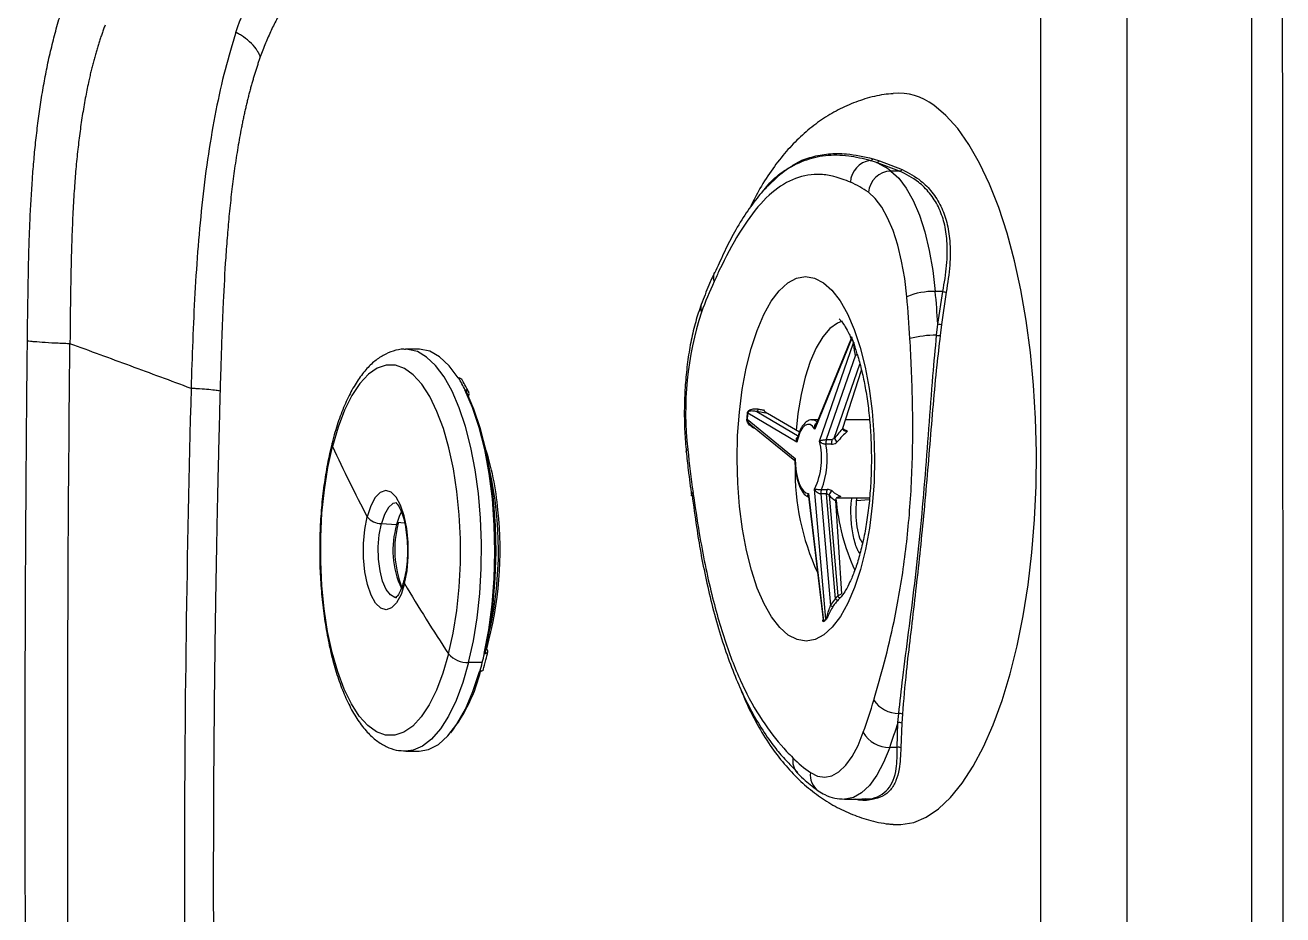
# Model space of a CAD drawing. Extents: x -54 to 18, y -18 to 89.
# Drawn here: x 6.24 to 11.96, y 16.23 to 20.28 of the extents above; entities that cross this region are included whole.
import ezdxf

# ---------------------------------------------------------------- set-up
doc = ezdxf.new("R2010")
doc.units = 0
doc.header["$MEASUREMENT"] = 0
doc.layers.add('GEOMETRY', color=2, linetype='Continuous', lineweight=25)

# ---------------------------------------------------------------- blocks, each defined once
blk = doc.blocks.new('2026 MINI-ASPIRE')
at = {"layer": 'GEOMETRY'}
for p, q in [((29.1271, -29.0858), (29.1271, -39.6369)), ((28.7334, -29.1878), (28.7334, -39.5369)), ((27.9889, -31.0999), (27.9603, -31.0912)), ((27.9727, -31.0828), (28.0025, -31.0919)), ((28.0933, -31.1388), (27.9889, -31.0999)), ((28.0025, -31.0919), (28.1052, -31.132)), ((28.0933, -31.1388), (28.0541, -31.1388)), ((28.2904, -31.6866), (28.2558, -31.6866)), ((28.2673, -31.8342), (28.2904, -31.6866)), ((28.3059, -31.689), (28.2846, -31.8361)), ((28.262, -31.8855), (28.2673, -31.8342)), ((28.2846, -31.8361), (28.2781, -31.8872)), ((27.8762, -31.899), (27.7085, -32.3121)), ((27.8728, -31.8998), (27.7125, -32.2947)), ((25.909, -31.949), (25.8485, -31.949)), ((27.7291, -32.3666), (27.8841, -31.9197)), ((27.8931, -31.9766), (27.7602, -32.3599)), ((27.7963, -32.3528), (27.9129, -32.0166)), ((27.8352, -32.3083), (27.9206, -32.0447)), ((26.088, -32.079), (26.0862, -32.079)), ((26.117, -32.134), (26.1188, -32.134)), ((26.1357, -32.1536), (26.1336, -32.162)), ((27.6264, -32.3711), (27.4029, -32.2389)), ((27.4448, -32.2322), (27.6365, -32.3456)), ((27.4923, -32.2405), (27.4448, -32.2322)), ((27.6378, -32.3265), (27.4923, -32.2405)), ((27.4001, -32.2673), (27.619, -32.4457)), ((27.417, -32.2918), (27.6167, -32.4545)), ((27.7225, -32.2702), (27.6968, -32.2702)), ((27.9567, -32.2702), (27.8476, -32.2702)), ((27.7602, -32.3599), (27.7862, -32.3599)), ((27.7847, -32.3809), (27.7588, -32.3809)), ((27.7585, -33.1759), (27.7074, -32.5844)), ((27.7382, -32.5864), (27.7642, -32.5864)), ((27.6792, -32.6176), (27.7457, -33.1788)), ((27.6793, -32.6045), (27.7478, -33.1835)), ((27.7356, -32.6066), (27.7794, -33.114)), ((27.7615, -32.6066), (27.7356, -32.6066)), ((27.8028, -33.084), (27.7615, -32.6066)), ((27.7729, -32.6129), (27.8124, -33.0699)), ((27.8024, -32.6367), (27.8298, -33.0615)), ((27.8082, -32.6246), (27.9566, -32.6246)), ((27.8984, -32.6237), (27.8966, -32.6384)), ((27.8975, -32.6383), (27.8966, -32.6384)), ((27.9559, -32.6334), (27.8975, -32.6383)), ((25.7376, -32.7418), (25.8072, -32.7453)), ((25.8098, -32.7357), (25.8431, -32.7374)), ((27.7794, -33.114), (27.8028, -33.084)), ((27.8124, -33.0699), (27.8298, -33.0615)), ((27.8203, -33.0824), (27.8136, -33.0888)), ((27.8205, -33.082), (27.8202, -33.0823)), ((26.2148, -33.3077), (26.2209, -33.3187)), ((26.1965, -33.3735), (26.1341, -33.3735)), ((26.2065, -33.332), (26.2046, -33.332)), ((26.1839, -33.4135), (26.1857, -33.4135)), ((28.0862, -33.6458), (28.0901, -33.6052)), ((28.1062, -33.6078), (28.1035, -33.6482)), ((28.0832, -33.759), (28.0862, -33.6458)), ((28.1035, -33.6482), (28.0989, -33.7603)), ((25.8485, -33.7758), (25.909, -33.7758)), ((28.0832, -33.759), (28.0486, -33.759)), ((27.6303, -33.8769), (27.6281, -33.8747)), ((27.8426, -33.9947), (27.9247, -33.9947)), ((27.9364, -33.9932), (27.9211, -33.9943)), ((27.9247, -33.992), (27.9369, -33.9921))]:
    blk.add_line(p, q, dxfattribs=at)
at = {"layer": 'GEOMETRY', "flags": 128}
for points in [[(28.0646, -34.1091), (28.0996, -34.11), (28.1575, -34.1001), (28.2147, -34.0761), (28.2709, -34.0383), (28.3255, -33.9868), (28.3781, -33.9222), (28.4282, -33.845), (28.4754, -33.7559), (28.5193, -33.6556), (28.5595, -33.5451), (28.5957, -33.4251), (28.6276, -33.2968), (28.6549, -33.1613), (28.6773, -33.0197), (28.6948, -32.8732), (28.707, -32.7231), (28.7139, -32.5706), (28.7156, -32.417), (28.7118, -32.2637), (28.7028, -32.112), (28.6885, -31.9632), (28.6691, -31.8185), (28.6447, -31.6791), (28.6156, -31.5463), (28.5819, -31.4212), (28.5441, -31.3048), (28.5024, -31.1982), (28.4571, -31.1023), (28.4087, -31.0178), (28.3576, -30.9455), (28.3041, -30.886), (28.2488, -30.8399)], [(28.0541, -31.1388), (28.0899, -31.1712), (28.1238, -31.216), (28.1551, -31.2724), (28.1833, -31.3394), (28.2079, -31.4157), (28.2284, -31.5001), (28.2444, -31.5909), (28.2558, -31.6866)], [(28.1265, -31.7101), (28.1167, -31.6272), (28.1027, -31.5485), (28.085, -31.4754), (28.0637, -31.4092), (28.0392, -31.3512), (28.0121, -31.3023), (27.9827, -31.2635), (27.9517, -31.2354)], [(27.2509, -31.6021), (27.2515, -31.6008), (27.2518, -31.6)], [(27.5872, -33.2483), (27.5485, -33.2137), (27.5117, -33.1661), (27.4777, -33.1061), (27.4468, -33.0349), (27.4198, -32.9536), (27.397, -32.8637), (27.3788, -32.7666), (27.3655, -32.6641), (27.3574, -32.5579), (27.3546, -32.4498), (27.3572, -32.3416), (27.365, -32.2352), (27.3781, -32.1325), (27.3961, -32.0352), (27.4187, -31.9449), (27.4456, -31.8632), (27.4762, -31.7915), (27.5102, -31.7311), (27.5468, -31.6828), (27.5855, -31.6477), (27.6256, -31.6263), (27.6664, -31.6189), (27.7072, -31.6257), (27.7473, -31.6465), (27.7861, -31.681), (27.8228, -31.7287), (27.8569, -31.7886), (27.8877, -31.8599), (27.9148, -31.9411), (27.9376, -32.0311), (27.9558, -32.1281), (27.969, -32.2307), (27.9771, -32.3369), (27.9799, -32.445), (27.9774, -32.5532), (27.9695, -32.6595), (27.9565, -32.7623), (27.9385, -32.8596), (27.9159, -32.9499), (27.889, -33.0316), (27.8583, -33.1033), (27.8244, -33.1637), (27.7877, -33.2119), (27.7491, -33.2471), (27.709, -33.2685), (27.6682, -33.2759), (27.6274, -33.2691), (27.5872, -33.2483)], [(27.832, -31.822), (27.811, -31.8301), (27.7767, -31.8547), (27.7443, -31.8925), (27.7143, -31.9427), (27.6875, -32.0042), (27.6645, -32.0756), (27.6457, -32.1553), (27.6316, -32.2415), (27.6236, -32.3181)], [(26.1341, -33.3735), (26.1561, -33.2746), (26.1731, -33.1692), (26.1851, -33.0589), (26.1917, -32.9456), (26.1929, -32.8309), (26.1887, -32.7168), (26.1792, -32.6049), (26.1644, -32.4971), (26.1446, -32.3951), (26.1202, -32.3004), (26.0915, -32.2146), (26.0589, -32.139), (26.023, -32.0748), (25.9844, -32.023), (25.9436, -31.9845), (25.9014, -31.9598), (25.8583, -31.9494), (25.8477, -31.949)], [(26.0862, -32.079), (26.0454, -32.0236), (26.0023, -31.9831), (25.9574, -31.9581), (25.9118, -31.949), (25.909, -31.949)], [(27.905, -31.9794), (27.9044, -31.978), (27.9034, -31.9769), (27.9021, -31.976), (27.9005, -31.9755), (27.8988, -31.9753), (27.8969, -31.9754), (27.895, -31.9758), (27.8931, -31.9766)], [(26.043, -33.3342), (26.064, -33.2389), (26.0801, -33.1372), (26.0911, -33.0309), (26.0967, -32.9216), (26.0969, -32.8113), (26.0917, -32.7019), (26.0811, -32.5953), (26.0653, -32.4932), (26.0447, -32.3974), (26.0195, -32.3096), (25.9902, -32.2312), (25.9574, -32.1637), (25.9214, -32.1081), (25.883, -32.0654), (25.8429, -32.0363), (25.8017, -32.0214), (25.7601, -32.0209), (25.7188, -32.0347), (25.6785, -32.0628), (25.64, -32.1045), (25.6039, -32.1592), (25.5707, -32.2259), (25.5412, -32.3035), (25.5157, -32.3906)], [(26.2046, -33.332), (26.2255, -33.2239), (26.2408, -33.1095), (26.2503, -32.9907), (26.2537, -32.8697), (26.251, -32.7485), (26.2423, -32.6293), (26.2277, -32.5143), (26.2074, -32.4054), (26.1819, -32.3045), (26.1516, -32.2136), (26.117, -32.134)], [(26.2107, -33.3265), (26.2313, -33.2196), (26.2464, -33.1065), (26.2557, -32.9891), (26.2591, -32.8695), (26.2564, -32.7497), (26.2478, -32.6319), (26.2334, -32.5182), (26.2134, -32.4105), (26.1882, -32.3108), (26.1582, -32.2209), (26.124, -32.1422)], [(27.7085, -32.3121), (27.6978, -32.2989), (27.6863, -32.2917), (27.6744, -32.2906), (27.6628, -32.2957), (27.6517, -32.3069), (27.6417, -32.3236), (27.6332, -32.3453), (27.6264, -32.3711)], [(26.043, -33.3342), (26.0175, -33.4213), (25.9879, -33.4989), (25.9548, -33.5656), (25.9187, -33.6203), (25.8801, -33.662), (25.8399, -33.69), (25.7986, -33.7039), (25.757, -33.7034), (25.7158, -33.6885), (25.6756, -33.6594), (25.6372, -33.6167), (25.6013, -33.5611), (25.5684, -33.4936), (25.5391, -33.4152), (25.514, -33.3274), (25.4933, -33.2316), (25.4776, -33.1295), (25.467, -33.0229), (25.4618, -32.9135), (25.462, -32.8032), (25.4676, -32.6939), (25.4786, -32.5875), (25.4947, -32.4859), (25.5157, -32.3906)], [(27.1237, -32.4151), (27.1237, -32.4149), (27.1253, -32.4101), (27.1306, -32.405)], [(27.619, -32.4457), (27.62, -32.4769), (27.6234, -32.5069), (27.629, -32.5346), (27.6365, -32.5588), (27.6456, -32.5786), (27.6561, -32.5932), (27.6675, -32.6019), (27.6793, -32.6045)], [(25.8432, -33.0143), (25.8544, -32.956), (25.8601, -32.8923), (25.8599, -32.8269), (25.8537, -32.7635), (25.842, -32.7059), (25.8254, -32.6574), (25.805, -32.6208), (25.7818, -32.5982), (25.7573, -32.591), (25.7328, -32.5996), (25.7098, -32.6234), (25.6896, -32.6611), (25.6734, -32.7105)], [(27.1479, -32.6147), (27.1478, -32.6134), (27.1479, -32.6127)], [(27.1479, -32.6127), (27.1494, -32.6071), (27.1543, -32.6006)], [(25.8083, -32.6471), (25.7895, -32.6509), (25.7694, -32.6687), (25.7517, -32.6997), (25.7376, -32.7418)], [(25.8288, -32.6884), (25.8208, -32.7045), (25.8072, -32.7453)], [(25.8432, -33.0143), (25.827, -33.0637), (25.8068, -33.1014), (25.7838, -33.1252), (25.7594, -33.1338), (25.7348, -33.1266), (25.7117, -33.104), (25.6912, -33.0674), (25.6746, -33.0189), (25.6629, -32.9612), (25.6568, -32.8979), (25.6565, -32.8324), (25.6622, -32.7688), (25.6734, -32.7105)], [(25.808, -33.0777), (25.7993, -33.0773), (25.7785, -33.066), (25.7595, -33.0409), (25.7436, -33.0036), (25.7319, -32.9567), (25.7252, -32.9034), (25.7239, -32.8473), (25.7281, -32.7922), (25.7376, -32.7418)], [(25.8142, -32.7403), (25.8145, -32.7414), (25.8144, -32.7424), (25.8139, -32.7433), (25.8131, -32.7441), (25.812, -32.7447), (25.8106, -32.7451), (25.8089, -32.7453), (25.8072, -32.7453)], [(27.8028, -33.084), (27.8043, -33.0855), (27.8058, -33.0868), (27.8074, -33.0878), (27.809, -33.0886), (27.8104, -33.0892), (27.8117, -33.0894), (27.8128, -33.0893), (27.8136, -33.0888)], [(26.1341, -33.3735), (26.1077, -33.4643), (26.0772, -33.5457), (26.0431, -33.6163), (26.0059, -33.675), (25.9662, -33.7208), (25.9247, -33.7532), (25.8819, -33.7715), (25.8486, -33.7758)], [(25.909, -33.7758), (25.952, -33.7686), (25.997, -33.7455), (26.0404, -33.7068), (26.0815, -33.6532), (26.1195, -33.5856), (26.1539, -33.5053), (26.1839, -33.4135)], [(27.688, -33.8736), (27.7202, -33.8899), (27.753, -33.8947), (27.7857, -33.8878), (27.8178, -33.8694), (27.8486, -33.8399), (27.8777, -33.7997), (27.9045, -33.7496), (27.9286, -33.6904)], [(28.0486, -33.759), (28.0209, -33.8272), (27.99, -33.8851), (27.9564, -33.9315), (27.9208, -33.9656), (27.8838, -33.9868), (27.846, -33.9947), (27.8431, -33.9947)]]:
    blk.add_lwpolyline(points, dxfattribs=at)
at = {"layer": 'GEOMETRY'}
for centre, radius, start, end in [((28.0863, -31.0518), 0.267, 52.5124, 94.7166), ((27.9737, -31.194), 0.1037, 97.4238, 177.553), ((27.9573, -31.0732), 0.0183, 279.6499, 327.9238), ((27.9874, -31.0818), 0.0182, 274.6583, 326.1743), ((27.7899, -31.5077), 0.4538, 54.3888, 63.9835), ((28.058, -31.2455), 0.1068, 92.1262, 174.5321), ((28.0909, -31.1208), 0.0182, 277.626, 321.9621), ((27.7078, -31.5742), 0.4175, 54.2523, 67.1198), ((27.3051, -31.6227), 0.058, 159.2239, 198.8171), ((29.1992, -32.525), 2.1399, 155.6116, 159.6321), ((28.244, -31.9889), 0.3025, 87.7749, 112.864), ((22.7207, -32.2035), 5.4282, 3.2036, 5.2143), ((22.6308, -32.2003), 5.6484, 3.7157, 5.2177), ((28.3074, -31.6286), 0.0605, 253.6491, 268.6161), ((28.5935, -32.2357), 1.4726, 161.9821, 186.6017), ((27.2378, -31.7613), 0.0486, 160.7523, 202.8731), ((28.2846, -31.7554), 0.0806, 257.6487, 270.0278), ((27.871, -31.8971), 0.00559, 339.4035, 4.4057), ((27.0739, -32.2154), 0.8625, 20.0487, 21.5176), ((27.0707, -32.2143), 0.8662, 20.0487, 21.5176), ((28.255, -32.3391), 0.4536, 89.1181, 104.6254), ((28.2803, -31.7914), 0.0959, 258.9895, 268.6962), ((27.8792, -31.9177), 0.00523, 337.8515, 3.6689), ((25.5479, -32.417), 0.6372, 26.3628, 32.0391), ((29.2422, -32.4364), 1.8517, 173.8493, 174.7345), ((29.2359, -32.4365), 1.8436, 173.8493, 174.7345), ((27.3986, -32.2452), 0.00759, 54.8045, 69.59), ((27.4381, -32.2213), 0.0128, 301.5085, 3.3893), ((27.3959, -32.2743), 0.0082, 58.9683, 72.351), ((27.6956, -32.3022), 0.032, 44.3007, 87.9209), ((27.8051, -32.3735), 0.0469, 163.0908, 189.0831), ((27.831, -32.3735), 0.0469, 163.0908, 189.0831), ((27.8205, -32.3521), 0.0215, 180.2111, 238.3122), ((25.5362, -32.38), 0.0231, 166.6102, 207.2764), ((31.4872, -29.6442), 6.5728, 204.69863, 207.80827), ((24.9629, -32.7947), 1.3098, 5.0356, 17.9254), ((31.9441, -31.9203), 4.8378, 185.7501, 188.0838), ((27.4158, -32.4452), 0.3231, 334.4911, 14.0926), ((27.3778, -32.4466), 0.3866, 338.8007, 9.783), ((24.5922, -32.8625), 1.6779, 347.7338, 12.4439), ((28.7063, -32.5043), 1.0877, 178.7757, 204.9486), ((27.7773, -32.6019), 0.042, 158.4211, 186.4414), ((27.8032, -32.6019), 0.042, 158.4211, 186.4414), ((27.7959, -32.6145), 0.023, 112.92, 176.0155), ((28.7886, -32.5427), 0.9882, 184.9696, 204.5633), ((24.597, -32.8615), 1.6806, 344.501, 6.2117), ((25.7372, -32.6613), 0.0805, 217.6516, 270.3219), ((26.2069, -32.862), 0.4165, 163.7277, 204.7017), ((26.2725, -32.8607), 0.4739, 165.2895, 201.3222), ((25.8585, -33.004), 0.0184, 167.9825, 213.9479), ((32.5318, -29.059), 7.7706, 210.59739, 213.37862), ((27.8227, -33.0675), 0.0106, 193.0084, 261.3874), ((27.7885, -33.1049), 0.0129, 225.2256, 282.4015), ((27.6468, -33.035), 0.1822, 303.6087, 307.763), ((27.7381, -33.1845), 0.0098, 346.6096, 5.5578), ((27.6475, -33.0325), 0.1814, 303.6087, 307.763), ((27.749, -33.1769), 0.00957, 347.2897, 6.4688), ((26.1301, -33.2576), 0.1159, 221.3034, 271.9941), ((24.7941, -33.0165), 1.4472, 344.076, 345.7182), ((24.6651, -32.9836), 1.5802, 345.7168, 347.2656), ((25.4608, -33.232), 0.7501, 322.1759, 346.4247), ((25.2115, -32.7272), 2.8828, 340.4801, 343.5464), ((28.0917, -33.466), 0.1392, 213.9244, 269.3518), ((28.0934, -33.6353), 0.0303, 65.1415, 96.2622), ((25.2703, -32.7729), 2.9482, 340.4595, 342.7764), ((28.0911, -33.6747), 0.0293, 64.875, 99.4695), ((28.0449, -33.6261), 0.133, 208.9424, 271.6032), ((28.0888, -33.7854), 0.027, 68.1041, 101.9796), ((27.69, -33.82), 0.0826, 170.5348, 221.4845), ((28.0173, -33.4039), 0.5736, 224.5589, 234.9678), ((27.7749, -33.8847), 0.0876, 172.6986, 234.2378)]:
    blk.add_arc(centre, radius, start, end, dxfattribs=at)
for centre, major_axis, ratio, start_param, end_param in [((27.7994, -32.4378), (0.1308, 0.1952), 0.214481, 0.997066, 1.264296), ((27.8164, -32.4474), (0.134, 0.174), 0.248228, 0.971451, 1.310413), ((27.8164, -32.4474), (0.2231, -0.1396), 0.489015, 1.695688, 1.786789), ((27.7981, -32.4505), (-0.0546, 0.1953), 0.496576, 2.399901, 2.667131), ((27.8164, -32.4474), (-0.0627, 0.1734), 0.579043, 2.331654, 2.670617)]:
    blk.add_ellipse(centre, major_axis=major_axis, ratio=ratio, start_param=start_param, end_param=end_param, dxfattribs=at)
for points, knots in [([(29.6942, -28.7225), (29.6938, -29.6623), (29.6935, -30.6021), (29.6932, -32.4816), (29.6931, -33.4214), (29.693, -36.2407), (29.6931, -38.1203), (29.6933, -39.9998)], [0, 0, 0, 0, 0.25, 0.25, 0.5, 0.5, 1, 1, 1, 1]), ([(29.8306, -28.7225), (29.8311, -29.002), (29.8321, -29.6057), (29.8333, -30.5831), (29.8344, -31.7095), (29.8351, -33.0008), (29.8356, -34.4744), (29.8357, -36.1487), (29.8353, -38.0434), (29.8347, -39.3823), (29.8343, -40.0919)], [0, 0, 0, 0, 0.073754, 0.15929, 0.257896, 0.370974, 0.500038, 0.646718, 0.812753, 1, 1, 1, 1]), ([(25.0768, -30.5088), (25.0788, -30.5028), (25.0828, -30.4909), (25.0889, -30.4733), (25.095, -30.4559), (25.1013, -30.4389), (25.1076, -30.4221), (25.114, -30.4055), (25.1204, -30.3893), (25.127, -30.3732), (25.1336, -30.3575), (25.1403, -30.342), (25.1567, -30.3053), (25.1831, -30.2516), (25.22, -30.1866), (25.2579, -30.1283), (25.2976, -30.0759), (25.3396, -30.0284), (25.3829, -29.9865), (25.4296, -29.9475), (25.473, -29.9169), (25.5139, -29.8916), (25.5509, -29.8709), (25.591, -29.8505), (25.6353, -29.8303), (25.6805, -29.8115), (25.7118, -29.7994), (25.7264, -29.7937)], [0, 0, 0, 0, 0.012331, 0.024656, 0.036979, 0.049301, 0.061626, 0.073954, 0.086289, 0.098633, 0.110987, 0.123355, 0.135739, 0.200678, 0.262602, 0.323035, 0.387431, 0.451774, 0.51716, 0.583081, 0.65871, 0.705439, 0.757782, 0.815193, 0.873874, 0.941118, 1, 1, 1, 1]), ([(25.8368, -29.9823), (25.8251, -29.9869), (25.8025, -29.9957), (25.7699, -30.009), (25.7397, -30.0216), (25.7119, -30.0336), (25.6864, -30.0451), (25.6542, -30.0603), (25.6157, -30.0802), (25.5711, -30.1061), (25.5297, -30.1332), (25.4965, -30.1578), (25.4705, -30.1793), (25.4507, -30.1969), (25.4313, -30.2153), (25.4125, -30.2345), (25.3941, -30.2545), (25.3762, -30.2753), (25.3588, -30.297), (25.3418, -30.3194), (25.3254, -30.3427), (25.3094, -30.3667), (25.2939, -30.3916), (25.2789, -30.4173), (25.2644, -30.4438), (25.2503, -30.4711), (25.2368, -30.4993), (25.2237, -30.5282), (25.2111, -30.558), (25.199, -30.5885), (25.1912, -30.6096), (25.1874, -30.6201)], [0, 0, 0, 0, 0.050108, 0.096835, 0.140181, 0.180147, 0.216736, 0.249949, 0.318973, 0.383638, 0.443985, 0.500066, 0.530187, 0.559793, 0.588896, 0.61751, 0.64565, 0.673331, 0.70057, 0.727384, 0.753791, 0.779809, 0.805458, 0.830759, 0.855732, 0.8804, 0.904787, 0.928915, 0.95281, 0.976496, 1, 1, 1, 1]), ([(24.1287, -31.9115), (24.1289, -31.8949), (24.1293, -31.8589), (24.13, -31.8008), (24.1311, -31.7278), (24.1324, -31.65), (24.1338, -31.5734), (24.1352, -31.5124), (24.1373, -31.4437), (24.1417, -31.3323), (24.1487, -31.2073), (24.1583, -31.0859), (24.167, -30.998), (24.1774, -30.9113), (24.1896, -30.8247), (24.2036, -30.7402), (24.2199, -30.656), (24.2385, -30.5736), (24.2564, -30.5049), (24.2721, -30.4507), (24.2848, -30.4099), (24.2979, -30.3704), (24.3071, -30.3451), (24.3117, -30.3324)], [0, 0, 0, 0, 0.029858, 0.064718, 0.104577, 0.161201, 0.204721, 0.242396, 0.271103, 0.328865, 0.443829, 0.498249, 0.551573, 0.606644, 0.660387, 0.715774, 0.769249, 0.825957, 0.882152, 0.9121, 0.941705, 0.970996, 1, 1, 1, 1]), ([(24.4818, -30.4756), (24.4795, -30.4818), (24.4748, -30.4942), (24.4681, -30.5133), (24.4614, -30.5328), (24.4549, -30.5527), (24.4485, -30.5731), (24.4422, -30.5939), (24.4361, -30.6151), (24.4302, -30.6369), (24.4244, -30.659), (24.4187, -30.6816), (24.4132, -30.7047), (24.4045, -30.7433), (24.3929, -30.8005), (24.3795, -30.8772), (24.3676, -30.9579), (24.3573, -31.042), (24.3487, -31.1281), (24.3413, -31.2228), (24.3365, -31.3076), (24.3329, -31.3838), (24.3295, -31.4665), (24.3267, -31.5716), (24.3244, -31.6997), (24.3231, -31.8171), (24.3224, -31.892), (24.3221, -31.924)], [0, 0, 0, 0, 0.015571, 0.031278, 0.047125, 0.063116, 0.079257, 0.09555, 0.112001, 0.128614, 0.145395, 0.162347, 0.179477, 0.196788, 0.247559, 0.303523, 0.359462, 0.415556, 0.476148, 0.534106, 0.605516, 0.645241, 0.685247, 0.769172, 0.852742, 0.937241, 1, 1, 1, 1]), ([(25.0768, -30.5088), (25.0592, -30.562), (25.0427, -30.6187), (25.0122, -30.7375), (24.9983, -30.7996), (24.9729, -30.928), (24.9615, -30.9941), (24.9412, -31.1293), (24.9323, -31.1983), (24.9091, -31.4079), (24.8981, -31.5509), (24.886, -31.7665), (24.8827, -31.8385), (24.8772, -31.9827), (24.8749, -32.0549), (24.8729, -32.1271)], [0, 0, 0, 0, 0.125, 0.125, 0.25, 0.25, 0.375, 0.375, 0.5, 0.5, 0.75, 0.75, 0.875, 0.875, 1, 1, 1, 1]), ([(25.1874, -30.6201), (25.1858, -30.6163), (25.1841, -30.6119), (25.1796, -30.6025), (25.1769, -30.5973), (25.1671, -30.5813), (25.158, -30.5697), (25.1363, -30.5478), (25.1237, -30.5376), (25.105, -30.5249), (25.0989, -30.5211), (25.0872, -30.5143), (25.0817, -30.5114), (25.0768, -30.5088)], [0, 0, 0, 0, 0.125, 0.125, 0.25, 0.25, 0.5, 0.5, 0.75, 0.75, 0.875, 0.875, 1, 1, 1, 1]), ([(25.1874, -30.6201), (25.1854, -30.6258), (25.1813, -30.6372), (25.1754, -30.6546), (25.1696, -30.6724), (25.1639, -30.6904), (25.1583, -30.7087), (25.1528, -30.7274), (25.1474, -30.7463), (25.1421, -30.7655), (25.137, -30.7851), (25.1319, -30.8049), (25.127, -30.8251), (25.1221, -30.8456), (25.1174, -30.8663), (25.1127, -30.8874), (25.1082, -30.9088), (25.1038, -30.9305), (25.0951, -30.9748), (25.0829, -31.0437), (25.0687, -31.1376), (25.0564, -31.2345), (25.0461, -31.3317), (25.0372, -31.4315), (25.0274, -31.5649), (25.0201, -31.6986), (25.0144, -31.8335), (25.0107, -31.9326), (25.0075, -32.0356), (25.0055, -32.1032), (25.0045, -32.1392)], [0, 0, 0, 0, 0.014371, 0.028761, 0.043177, 0.057621, 0.072099, 0.086615, 0.101174, 0.115779, 0.130435, 0.145147, 0.159918, 0.174752, 0.189655, 0.204629, 0.219679, 0.234809, 0.250022, 0.31162, 0.374919, 0.436227, 0.499909, 0.560856, 0.625011, 0.750099, 0.809608, 0.875076, 0.933531, 1, 1, 1, 1]), ([(28.0639, -30.7872), (28.0501, -30.7883), (28.0066, -30.7916), (27.9356, -30.8098), (27.8526, -30.8403), (27.7746, -30.8813), (27.7013, -30.9314), (27.6326, -30.9908), (27.5679, -31.0599), (27.507, -31.1399), (27.4544, -31.2226), (27.4253, -31.2818), (27.4124, -31.3079)], [0, 0, 0, 0, 0.045207, 0.143231, 0.240931, 0.339485, 0.440243, 0.544801, 0.655034, 0.772948, 0.900054, 1, 1, 1, 1]), ([(27.9603, -31.0912), (27.927, -31.0833), (27.8547, -31.0662), (27.7548, -31.0658), (27.6575, -31.0891), (27.57, -31.134), (27.5186, -31.1838), (27.4942, -31.2075)], [0, 0, 0, 0, 0.1788681, 0.3886609, 0.5991278, 0.8089383, 1, 1, 1, 1]), ([(27.6034, -31.1161), (27.6104, -31.1115), (27.6389, -31.0927), (27.6942, -31.0731), (27.7698, -31.0584), (27.8602, -31.0577), (27.9318, -31.0737), (27.9727, -31.0828)], [0, 0, 0, 0, 0.068023, 0.278643, 0.49532, 0.711981, 1, 1, 1, 1]), ([(27.8701, -31.1896), (27.8452, -31.1799), (27.8006, -31.1627), (27.7356, -31.1526), (27.6587, -31.156), (27.5659, -31.1911), (27.4605, -31.2804), (27.3627, -31.4158), (27.2944, -31.5451), (27.2581, -31.6242), (27.2502, -31.6414)], [0, 0, 0, 0, 0.1133141, 0.2030249, 0.2927119, 0.4593265, 0.6230893, 0.7884535, 0.9540975, 1, 1, 1, 1]), ([(27.4704, -31.2337), (27.479, -31.2225), (27.5063, -31.1872), (27.5509, -31.1474), (27.5886, -31.125), (27.6034, -31.1161)], [0, 0, 0, 0, 0.218806, 0.692194, 1, 1, 1, 1]), ([(28.2904, -31.6866), (28.297, -31.6468), (28.3102, -31.5672), (28.3121, -31.4627), (28.2985, -31.3736), (28.2721, -31.3), (28.2315, -31.2378), (28.1731, -31.1788), (28.123, -31.1537), (28.0933, -31.1388)], [0, 0, 0, 0, 0.158073, 0.315965, 0.441447, 0.566874, 0.692224, 0.817675, 1, 1, 1, 1]), ([(28.1052, -31.132), (28.1346, -31.1474), (28.1841, -31.1734), (28.2424, -31.2335), (28.2827, -31.2966), (28.3101, -31.3714), (28.3243, -31.4612), (28.324, -31.5673), (28.312, -31.648), (28.3059, -31.689)], [0, 0, 0, 0, 0.181988, 0.306024, 0.433022, 0.556961, 0.68442, 0.839758, 1, 1, 1, 1]), ([(27.5016, -31.1993), (27.4851, -31.2167), (27.4484, -31.2555), (27.3956, -31.3287), (27.3446, -31.4112), (27.2984, -31.5017), (27.2697, -31.5661), (27.2546, -31.5989), (27.2527, -31.603)], [0, 0, 0, 0, 0.1723483, 0.3826078, 0.6000535, 0.7875913, 0.9740185, 1, 1, 1, 1]), ([(27.2518, -31.6), (27.2433, -31.6191), (27.2226, -31.6656), (27.2033, -31.7157), (27.192, -31.7453)], [0, 0, 0, 0, 0.410887, 1, 1, 1, 1]), ([(27.192, -31.7453), (27.1874, -31.7581), (27.1739, -31.7958), (27.1552, -31.8638), (27.1375, -31.9503), (27.1248, -32.041), (27.1169, -32.1344), (27.1141, -32.2293), (27.1159, -32.3237), (27.1211, -32.3848), (27.1237, -32.4151)], [0, 0, 0, 0, 0.070678, 0.2069, 0.341462, 0.47473, 0.607176, 0.739177, 0.871042, 1, 1, 1, 1]), ([(27.8184, -31.8108), (27.8187, -31.811), (27.8195, -31.8115), (27.8308, -31.8234), (27.8463, -31.8464), (27.8612, -31.8722), (27.8701, -31.8934), (27.8728, -31.8998)], [0, 0, 0, 0, 0.192885, 0.421974, 0.654477, 0.895794, 1, 1, 1, 1]), ([(27.8735, -31.8982), (27.8731, -31.8961), (27.8726, -31.8929), (27.874, -31.8924), (27.8754, -31.8939), (27.8762, -31.8958), (27.8766, -31.8966)], [0, 0, 0, 0, 0.485378, 0.757169, 0.895764, 1, 1, 1, 1]), ([(27.8733, -31.8983), (27.8733, -31.8982), (27.8732, -31.8978), (27.8734, -31.8985), (27.8729, -31.8996), (27.8728, -31.8999)], [0, 0, 0, 0, 0.2352601, 0.8212933, 1, 1, 1, 1]), ([(27.8762, -31.899), (27.8761, -31.8987), (27.8758, -31.8981), (27.8752, -31.8974), (27.8741, -31.8975), (27.8731, -31.8985), (27.8729, -31.8999), (27.8729, -31.8999)], [0, 0, 0, 0, 0.104196, 0.166976, 0.418258, 0.973041, 1, 1, 1, 1]), ([(27.9762, -33.5437), (27.9928, -33.4864), (28.0259, -33.3719), (28.0752, -33.1644), (28.1176, -32.9173), (28.1464, -32.6291), (28.1561, -32.334), (28.1508, -32.0898), (28.143, -31.9461), (28.1405, -31.9001)], [0, 0, 0, 0, 0.1231091, 0.2460872, 0.4175077, 0.5840052, 0.7522704, 0.9207944, 1, 1, 1, 1]), ([(28.0901, -33.6052), (28.0958, -33.5518), (28.1085, -33.4341), (28.1347, -33.2362), (28.1624, -33.0159), (28.1882, -32.786), (28.2087, -32.5494), (28.2269, -32.3094), (28.243, -32.0866), (28.2562, -31.9466), (28.262, -31.8855)], [0, 0, 0, 0, 0.109289, 0.240653, 0.372441, 0.503824, 0.63517, 0.766922, 0.898249, 1, 1, 1, 1]), ([(28.2781, -31.8872), (28.2728, -31.9318), (28.2604, -32.0354), (28.2455, -32.2009), (28.2305, -32.3834), (28.2151, -32.5671), (28.1986, -32.7476), (28.1806, -32.9221), (28.1615, -33.0912), (28.1419, -33.256), (28.1208, -33.4319), (28.1114, -33.5443), (28.1062, -33.6078)], [0, 0, 0, 0, 0.074578, 0.173246, 0.271929, 0.37367, 0.475414, 0.572737, 0.670057, 0.77015, 0.870233, 1, 1, 1, 1]), ([(24.1417, -36.8121), (24.141, -36.7712), (24.1398, -36.6895), (24.1379, -36.5669), (24.1362, -36.4443), (24.1346, -36.3217), (24.133, -36.1991), (24.1315, -36.0765), (24.1301, -35.9538), (24.1287, -35.8312), (24.1275, -35.7086), (24.1263, -35.586), (24.1252, -35.4633), (24.1242, -35.3407), (24.1233, -35.2181), (24.1224, -35.0956), (24.1217, -34.973), (24.121, -34.8505), (24.1204, -34.728), (24.1198, -34.6055), (24.1194, -34.4831), (24.1189, -34.3277), (24.1185, -34.1392), (24.1183, -33.9176), (24.1184, -33.6956), (24.1188, -33.4734), (24.1194, -33.2509), (24.1202, -33.0281), (24.1214, -32.8051), (24.1228, -32.582), (24.1245, -32.3586), (24.1264, -32.1351), (24.1279, -31.9861), (24.1287, -31.9115)], [0, 0, 0, 0, 0.0250485, 0.0500954, 0.0751402, 0.1001827, 0.1252224, 0.150259, 0.1752921, 0.2003214, 0.2253466, 0.2503673, 0.275383, 0.3003936, 0.3253986, 0.3503977, 0.3753905, 0.4003766, 0.4253558, 0.4503277, 0.4752919, 0.500248, 0.5453789, 0.5905764, 0.6358384, 0.6811627, 0.7265472, 0.7719899, 0.8174885, 0.8630409, 0.9086451, 0.9542989, 1, 1, 1, 1]), ([(24.3221, -31.924), (24.3147, -31.9237), (24.3064, -31.9235), (24.2886, -31.9228), (24.279, -31.9224), (24.2495, -31.9212), (24.2289, -31.9201), (24.191, -31.9176), (24.174, -31.9163), (24.1535, -31.9144), (24.1475, -31.9137), (24.1371, -31.9126), (24.1326, -31.912), (24.1287, -31.9115)], [0, 0, 0, 0, 0.125, 0.125, 0.25, 0.25, 0.5, 0.5, 0.75, 0.75, 0.875, 0.875, 1, 1, 1, 1]), ([(24.335, -36.7982), (24.3221, -35.9872), (24.3145, -35.1742), (24.3102, -33.5482), (24.3135, -32.7351), (24.3221, -31.924)], [0, 0, 0, 0, 0.5, 0.5, 1, 1, 1, 1]), ([(24.8729, -32.1271), (24.8269, -32.11), (24.735, -32.0758), (24.5972, -32.0248), (24.4596, -31.9742), (24.3679, -31.9407), (24.3221, -31.924)], [0, 0, 0, 0, 0.25086, 0.501146, 0.750858, 1, 1, 1, 1]), ([(25.8474, -31.9498), (25.845, -31.9496), (25.8264, -31.9476), (25.7913, -31.9562), (25.7452, -31.9752), (25.7018, -32.0061), (25.6606, -32.0479), (25.6217, -32.1017), (25.5858, -32.1669), (25.5539, -32.2421), (25.5302, -32.3125), (25.518, -32.3586), (25.5137, -32.3747)], [0, 0, 0, 0, 0.014564, 0.1166791, 0.2185737, 0.3247373, 0.4384284, 0.5594688, 0.6843797, 0.8093801, 0.9332696, 1, 1, 1, 1]), ([(27.8956, -31.9594), (27.8983, -31.967), (27.9078, -31.9935), (27.9222, -32.0486), (27.9381, -32.1234), (27.9508, -32.2059), (27.9599, -32.2936), (27.9649, -32.3849), (27.9656, -32.4777), (27.9621, -32.57), (27.9543, -32.66), (27.9426, -32.7456), (27.9273, -32.8249), (27.9092, -32.8962), (27.8891, -32.9577), (27.8683, -33.008), (27.8479, -33.0462), (27.8317, -33.0704), (27.8215, -33.0812), (27.8205, -33.082), (27.8205, -33.082)], [0, 0, 0, 0, 0.023745, 0.083412, 0.14458, 0.206874, 0.269969, 0.333591, 0.397508, 0.461513, 0.525357, 0.588823, 0.65168, 0.713654, 0.774427, 0.833636, 0.890923, 0.946065, 0.999229, 1, 1, 1, 1]), ([(27.8931, -31.9766), (27.8917, -31.9702), (27.8886, -31.957), (27.8869, -31.9392), (27.8855, -31.9273), (27.885, -31.9239), (27.8846, -31.9217), (27.8843, -31.9204), (27.8841, -31.9198), (27.8841, -31.9197)], [0, 0, 0, 0, 0.3913664, 0.8130554, 0.8933518, 0.9372523, 0.9673488, 0.9936552, 1, 1, 1, 1]), ([(27.8845, -31.9174), (27.8847, -31.9182), (27.8856, -31.9208), (27.887, -31.926), (27.8903, -31.9399), (27.8935, -31.9505), (27.8961, -31.9593)], [0, 0, 0, 0, 0.070064, 0.209194, 0.345027, 1, 1, 1, 1]), ([(24.8729, -32.1271), (24.8525, -32.8718), (24.8422, -33.6185), (24.8423, -35.1118), (24.8526, -35.8585), (24.8731, -36.6031)], [0, 0, 0, 0, 0.5, 0.5, 1, 1, 1, 1]), ([(25.0045, -32.1392), (25.0023, -32.1388), (24.9999, -32.1383), (24.9938, -32.1373), (24.9903, -32.1367), (24.9776, -32.135), (24.9664, -32.1337), (24.9405, -32.1313), (24.9259, -32.1302), (24.9046, -32.1289), (24.8976, -32.1285), (24.8845, -32.1277), (24.8784, -32.1274), (24.8729, -32.1271)], [0, 0, 0, 0, 0.125, 0.125, 0.25, 0.25, 0.5, 0.5, 0.75, 0.75, 0.875, 0.875, 1, 1, 1, 1]), ([(26.088, -32.079), (26.0908, -32.0793), (26.0963, -32.0799), (26.1015, -32.0831), (26.1027, -32.0859), (26.103, -32.0866)], [0, 0, 0, 0, 0.4374296, 0.8732067, 1, 1, 1, 1]), ([(26.1352, -32.1435), (26.1294, -32.1322), (26.1189, -32.1118), (26.1078, -32.0937), (26.1028, -32.0856)], [0, 0, 0, 0, 0.554231, 1, 1, 1, 1]), ([(25.0045, -32.1392), (25.0035, -32.1763), (25.0015, -32.2506), (24.9986, -32.3619), (24.9959, -32.4732), (24.9934, -32.5846), (24.991, -32.6959), (24.9888, -32.8072), (24.9867, -32.9185), (24.9848, -33.0298), (24.983, -33.1411), (24.9814, -33.2524), (24.9799, -33.3637), (24.9786, -33.475), (24.9775, -33.5863), (24.9765, -33.6976), (24.9756, -33.8088), (24.9749, -33.9201), (24.9744, -34.0314), (24.974, -34.1426), (24.9738, -34.2539), (24.9737, -34.3955), (24.9739, -34.5674), (24.9747, -34.7697), (24.976, -34.972), (24.9778, -35.1743), (24.9801, -35.3767), (24.9829, -35.579), (24.9862, -35.7814), (24.99, -35.9838), (24.9944, -36.1862), (24.9992, -36.3886), (25.0029, -36.5235), (25.0047, -36.591)], [0, 0, 0, 0, 0.0250527, 0.0500979, 0.0751359, 0.1001669, 0.1251914, 0.1502097, 0.1752221, 0.2002289, 0.2252305, 0.2502273, 0.2752195, 0.3002075, 0.3251916, 0.3501722, 0.3751495, 0.4001241, 0.4250961, 0.4500659, 0.4750339, 0.5000003, 0.5453948, 0.5907952, 0.6362035, 0.6816219, 0.7270522, 0.7724966, 0.8179571, 0.8634356, 0.9089343, 0.9544551, 1, 1, 1, 1]), ([(26.117, -32.134), (26.1182, -32.1342), (26.1205, -32.1344), (26.123, -32.1363), (26.1241, -32.1385), (26.1243, -32.1406), (26.1241, -32.1417), (26.124, -32.1422)], [0, 0, 0, 0, 0.249496, 0.499284, 0.749092, 0.873165, 1, 1, 1, 1]), ([(26.1357, -32.1536), (26.136, -32.1511), (26.1367, -32.146), (26.1333, -32.1394), (26.1272, -32.1349), (26.1216, -32.1343), (26.1188, -32.134)], [0, 0, 0, 0, 0.249258, 0.500325, 0.751368, 1, 1, 1, 1]), ([(27.4012, -32.238), (27.4014, -32.237), (27.4019, -32.234), (27.4043, -32.2303), (27.4121, -32.2232), (27.4265, -32.2192), (27.4421, -32.2189), (27.4499, -32.2204), (27.4509, -32.2206)], [0, 0, 0, 0, 0.043653, 0.130336, 0.214966, 0.62446, 0.95607, 1, 1, 1, 1]), ([(27.4448, -32.2322), (27.4384, -32.2311), (27.4252, -32.2288), (27.4127, -32.2301), (27.406, -32.2338), (27.4043, -32.2354), (27.4034, -32.2369), (27.403, -32.2381), (27.403, -32.2388), (27.4029, -32.2389)], [0, 0, 0, 0, 0.391366, 0.813055, 0.893352, 0.937252, 0.967349, 0.993655, 1, 1, 1, 1]), ([(27.4509, -32.2206), (27.4566, -32.2217), (27.4644, -32.2232), (27.4726, -32.2246), (27.4747, -32.2249)], [0, 0, 0, 0, 0.741533, 1, 1, 1, 1]), ([(27.4747, -32.2249), (27.477, -32.2272), (27.4821, -32.2321), (27.4884, -32.2377), (27.4913, -32.2398), (27.4923, -32.2405)], [0, 0, 0, 0, 0.353818, 0.766456, 1, 1, 1, 1]), ([(27.4417, -32.3121), (27.4341, -32.3088), (27.4197, -32.3026), (27.4065, -32.2887), (27.4003, -32.2775), (27.3983, -32.271), (27.3983, -32.2679), (27.3984, -32.2665)], [0, 0, 0, 0, 0.384719, 0.727037, 0.871199, 0.944712, 1, 1, 1, 1]), ([(27.4001, -32.2673), (27.4001, -32.2679), (27.4001, -32.2688), (27.4005, -32.2711), (27.4022, -32.2754), (27.4074, -32.2832), (27.4133, -32.2882), (27.4173, -32.2916)], [0, 0, 0, 0, 0.047948, 0.076838, 0.192472, 0.447769, 1, 1, 1, 1]), ([(27.6974, -32.271), (27.6963, -32.2707), (27.6877, -32.2688), (27.6715, -32.2768), (27.654, -32.2931), (27.6388, -32.3189), (27.6316, -32.3435), (27.6279, -32.3562)], [0, 0, 0, 0, 0.032812, 0.253121, 0.471117, 0.725632, 1, 1, 1, 1]), ([(27.7085, -32.3121), (27.7085, -32.3121), (27.7077, -32.3078), (27.7073, -32.3018), (27.7086, -32.2939), (27.7103, -32.2897), (27.7131, -32.2861), (27.715, -32.2845), (27.7168, -32.2837), (27.717, -32.2837)], [0, 0, 0, 0, 0.006919, 0.386027, 0.533192, 0.767532, 0.816303, 0.980602, 1, 1, 1, 1]), ([(27.7126, -32.2947), (27.7121, -32.2958), (27.7099, -32.3014), (27.7089, -32.3074), (27.7085, -32.3121), (27.7085, -32.3121)], [0, 0, 0, 0, 0.19883, 0.985868, 1, 1, 1, 1]), ([(27.6264, -32.3711), (27.6264, -32.371), (27.6252, -32.3675), (27.6241, -32.3625), (27.6246, -32.3557), (27.6259, -32.352), (27.6283, -32.3487), (27.6301, -32.3473), (27.6332, -32.3459), (27.635, -32.3458), (27.6365, -32.3456)], [0, 0, 0, 0, 0.005941, 0.336835, 0.467397, 0.675838, 0.709247, 0.862806, 0.881475, 1, 1, 1, 1]), ([(27.6279, -32.3562), (27.6278, -32.3565), (27.6264, -32.3611), (27.6263, -32.3663), (27.6264, -32.371), (27.6264, -32.3711)], [0, 0, 0, 0, 0.052028, 0.983008, 1, 1, 1, 1]), ([(27.7291, -32.3666), (27.7292, -32.3665), (27.731, -32.3654), (27.7342, -32.3639), (27.7403, -32.3621), (27.7445, -32.3613), (27.7496, -32.3606), (27.7525, -32.3603), (27.7566, -32.36), (27.7586, -32.3599), (27.7602, -32.3599)], [0, 0, 0, 0, 0.005941, 0.336835, 0.467397, 0.675838, 0.709247, 0.862806, 0.881475, 1, 1, 1, 1]), ([(27.7862, -32.3599), (27.7862, -32.3599), (27.7897, -32.3577), (27.793, -32.3552), (27.7963, -32.3528)], [0, 0, 0, 0, 0.013983, 1, 1, 1, 1]), ([(27.7989, -32.3522), (27.7989, -32.3522), (27.798, -32.3525), (27.7971, -32.3527), (27.7963, -32.3528)], [0, 0, 0, 0, 0.020246, 1, 1, 1, 1]), ([(27.8352, -32.3083), (27.835, -32.3096), (27.8346, -32.3121), (27.8364, -32.3157), (27.8408, -32.3191), (27.8479, -32.3213), (27.8536, -32.3218), (27.8563, -32.3218), (27.8563, -32.3218)], [0, 0, 0, 0, 0.141832, 0.283049, 0.482509, 0.76873, 0.995351, 1, 1, 1, 1]), ([(25.5137, -32.3747), (25.5099, -32.3905), (25.4986, -32.4364), (25.4834, -32.5171), (25.4697, -32.6172), (25.4608, -32.7206), (25.4567, -32.8258), (25.4575, -32.9313), (25.463, -33.036), (25.4734, -33.1383), (25.4884, -33.237), (25.508, -33.3308), (25.532, -33.4187), (25.5604, -33.4995), (25.5931, -33.5724), (25.6304, -33.6366), (25.6711, -33.689), (25.7142, -33.729), (25.7586, -33.7562), (25.8037, -33.7731), (25.8342, -33.7743), (25.8487, -33.7749)], [0, 0, 0, 0, 0.029235, 0.085028, 0.140604, 0.196005, 0.251305, 0.306564, 0.361833, 0.417154, 0.472587, 0.528201, 0.584086, 0.640356, 0.697154, 0.754635, 0.812834, 0.864798, 0.913232, 0.958825, 1, 1, 1, 1]), ([(27.1237, -32.4151), (27.1266, -32.4427), (27.1337, -32.5101), (27.1427, -32.5759), (27.1479, -32.6147)], [0, 0, 0, 0, 0.410575, 1, 1, 1, 1]), ([(27.7588, -32.3809), (27.7571, -32.3809), (27.7552, -32.3808), (27.7513, -32.3801), (27.7485, -32.3793), (27.7436, -32.3775), (27.7395, -32.3754), (27.7337, -32.3715), (27.7308, -32.3686), (27.7292, -32.3666), (27.7291, -32.3666)], [0, 0, 0, 0, 0.120803, 0.139689, 0.283834, 0.326621, 0.532215, 0.661327, 0.993929, 1, 1, 1, 1]), ([(27.7847, -32.3809), (27.7862, -32.3809), (27.7918, -32.3807), (27.8009, -32.3779), (27.8064, -32.3729), (27.8092, -32.3704)], [0, 0, 0, 0, 0.154454, 0.583769, 1, 1, 1, 1]), ([(27.6167, -32.4545), (27.6167, -32.4545), (27.6156, -32.4537), (27.615, -32.4521), (27.6155, -32.4492), (27.6172, -32.4471), (27.6189, -32.4457), (27.619, -32.4457)], [0, 0, 0, 0, 0.0127855, 0.3172616, 0.5079763, 0.9913213, 1, 1, 1, 1]), ([(27.6169, -32.4546), (27.6168, -32.4546), (27.6165, -32.4544), (27.6176, -32.4558), (27.6176, -32.4558), (27.6175, -32.4559)], [0, 0, 0, 0, 0.072658, 0.545716, 1, 1, 1, 1]), ([(27.6177, -32.4559), (27.6178, -32.46), (27.6181, -32.4794), (27.6219, -32.5136), (27.6312, -32.5546), (27.6454, -32.5885), (27.6616, -32.6119), (27.6766, -32.6188), (27.6826, -32.6215)], [0, 0, 0, 0, 0.052139, 0.249616, 0.448805, 0.651538, 0.862002, 1, 1, 1, 1]), ([(27.619, -32.4457), (27.619, -32.4457), (27.6181, -32.4492), (27.6179, -32.4526), (27.6178, -32.4559)], [0, 0, 0, 0, 0.020555, 1, 1, 1, 1]), ([(27.7356, -32.6066), (27.7339, -32.6065), (27.732, -32.6063), (27.728, -32.6052), (27.7252, -32.604), (27.7205, -32.6013), (27.7167, -32.5983), (27.7113, -32.5923), (27.7087, -32.5877), (27.7074, -32.5844), (27.7074, -32.5844)], [0, 0, 0, 0, 0.118525, 0.137194, 0.290753, 0.324162, 0.532603, 0.663165, 0.994059, 1, 1, 1, 1]), ([(27.7074, -32.5844), (27.7074, -32.5844), (27.7092, -32.5847), (27.7124, -32.5852), (27.7185, -32.5857), (27.7228, -32.586), (27.7278, -32.5862), (27.7307, -32.5863), (27.7347, -32.5864), (27.7366, -32.5864), (27.7382, -32.5864)], [0, 0, 0, 0, 0.006071, 0.338673, 0.467785, 0.673379, 0.716166, 0.860311, 0.879197, 1, 1, 1, 1]), ([(27.7869, -32.5932), (27.7859, -32.5924), (27.7828, -32.5901), (27.7754, -32.5871), (27.768, -32.5867), (27.7642, -32.5864)], [0, 0, 0, 0, 0.203009, 0.597057, 1, 1, 1, 1]), ([(27.1503, -32.6123), (27.1568, -32.6606), (27.1685, -32.7483), (27.1894, -32.8778), (27.2141, -32.9992), (27.2439, -33.1257), (27.2787, -33.2498), (27.3183, -33.3679), (27.3612, -33.475), (27.4075, -33.5726), (27.458, -33.6621), (27.5082, -33.7376), (27.56, -33.8007), (27.6002, -33.842), (27.6226, -33.8645), (27.6304, -33.8723)], [0, 0, 0, 0, 0.084835, 0.154244, 0.231778, 0.311932, 0.399387, 0.485124, 0.568963, 0.651728, 0.73665, 0.823736, 0.892408, 0.962452, 1, 1, 1, 1]), ([(27.1543, -32.6006), (27.1635, -32.6628), (27.1798, -32.7742), (27.2086, -32.9289), (27.2477, -33.1045), (27.305, -33.3011), (27.3863, -33.4999), (27.479, -33.6586), (27.5552, -33.7521), (27.599, -33.7967), (27.6085, -33.8064)], [0, 0, 0, 0, 0.113314, 0.203025, 0.292712, 0.459327, 0.623089, 0.788453, 0.954097, 1, 1, 1, 1]), ([(27.6795, -32.6205), (27.6794, -32.6204), (27.6789, -32.6201), (27.6776, -32.6185), (27.6764, -32.616), (27.6764, -32.611), (27.6778, -32.6073), (27.6792, -32.6046), (27.6793, -32.6045)], [0, 0, 0, 0, 0.023873, 0.082192, 0.362414, 0.538392, 0.991726, 1, 1, 1, 1]), ([(27.6793, -32.6045), (27.6793, -32.6046), (27.6788, -32.609), (27.679, -32.6134), (27.6793, -32.6176)], [0, 0, 0, 0, 0.018494, 1, 1, 1, 1]), ([(27.7615, -32.6066), (27.7632, -32.6068), (27.7651, -32.6069), (27.7685, -32.6083), (27.7709, -32.6101), (27.7724, -32.6121), (27.7729, -32.6129)], [0, 0, 0, 0, 0.332362, 0.38263, 0.78188, 1, 1, 1, 1]), ([(27.8267, -32.6184), (27.8266, -32.6184), (27.824, -32.6184), (27.8181, -32.619), (27.8105, -32.622), (27.8053, -32.6267), (27.8026, -32.6316), (27.8025, -32.635), (27.8024, -32.6367)], [0, 0, 0, 0, 0.0046487, 0.2312704, 0.517491, 0.7169512, 0.8581679, 1, 1, 1, 1]), ([(27.9131, -32.878), (27.9097, -32.873), (27.8976, -32.8552), (27.8824, -32.8021), (27.8725, -32.7278), (27.8712, -32.6643), (27.8755, -32.632), (27.8765, -32.6246)], [0, 0, 0, 0, 0.105243, 0.375991, 0.647766, 0.918288, 1, 1, 1, 1]), ([(27.8966, -32.6384), (27.8954, -32.6584), (27.8929, -32.6982), (27.8985, -32.7575), (27.9096, -32.8051), (27.9202, -32.8243), (27.9246, -32.8324)], [0, 0, 0, 0, 0.268041, 0.535798, 0.806031, 1, 1, 1, 1]), ([(25.8047, -32.6466), (25.8044, -32.6465), (25.8038, -32.6461), (25.8124, -32.6543), (25.8238, -32.6746), (25.8358, -32.7054), (25.846, -32.7456), (25.8533, -32.7934), (25.8568, -32.8459), (25.8559, -32.8999), (25.8509, -32.9506), (25.8447, -32.9831), (25.8409, -32.9983), (25.8405, -33.0001)], [0, 0, 0, 0, 0.046563, 0.141196, 0.235053, 0.334144, 0.438845, 0.547459, 0.658356, 0.770293, 0.882239, 0.985977, 1, 1, 1, 1]), ([(25.8405, -33.0001), (25.8385, -33.0072), (25.833, -33.0274), (25.8221, -33.0539), (25.8104, -33.0734), (25.8027, -33.0791), (25.8041, -33.0785), (25.8044, -33.0784)], [0, 0, 0, 0, 0.149212, 0.424135, 0.688105, 0.938831, 1, 1, 1, 1]), ([(27.8136, -33.0888), (27.8095, -33.0933), (27.8013, -33.1022), (27.7946, -33.1124), (27.7913, -33.1175)], [0, 0, 0, 0, 0.504479, 1, 1, 1, 1]), ([(27.8028, -33.084), (27.8048, -33.0808), (27.8085, -33.0751), (27.8112, -33.0715), (27.8124, -33.0699)], [0, 0, 0, 0, 0.553551, 1, 1, 1, 1]), ([(27.7913, -33.1175), (27.7866, -33.1254), (27.7779, -33.1403), (27.7687, -33.1603), (27.763, -33.1722), (27.7601, -33.1773), (27.7589, -33.1785), (27.7583, -33.179)], [0, 0, 0, 0, 0.384719, 0.727037, 0.871199, 0.944712, 1, 1, 1, 1]), ([(27.7585, -33.1759), (27.7587, -33.1756), (27.7591, -33.1752), (27.76, -33.1736), (27.7616, -33.1693), (27.7652, -33.1573), (27.7708, -33.1377), (27.7765, -33.1222), (27.7794, -33.114)], [0, 0, 0, 0, 0.026157, 0.041918, 0.104999, 0.244271, 0.598362, 1, 1, 1, 1]), ([(27.7476, -33.1867), (27.7472, -33.1869), (27.7461, -33.1874), (27.7451, -33.1858), (27.7442, -33.1826), (27.745, -33.179), (27.7454, -33.1769)], [0, 0, 0, 0, 0.129222, 0.385828, 0.636353, 1, 1, 1, 1]), ([(27.7457, -33.1788), (27.7458, -33.1797), (27.746, -33.1813), (27.7465, -33.1828), (27.7471, -33.1836), (27.7475, -33.1837), (27.7478, -33.1836), (27.7478, -33.1835)], [0, 0, 0, 0, 0.363105, 0.625276, 0.805009, 0.962109, 1, 1, 1, 1]), ([(26.2009, -33.4073), (26.205, -33.3922), (26.2126, -33.365), (26.2193, -33.3362), (26.2222, -33.3234)], [0, 0, 0, 0, 0.554556, 1, 1, 1, 1]), ([(26.2107, -33.3265), (26.2109, -33.3271), (26.2114, -33.3283), (26.2107, -33.3299), (26.2091, -33.3312), (26.2073, -33.3317), (26.2064, -33.3319)], [0, 0, 0, 0, 0.249998, 0.499998, 0.749999, 1, 1, 1, 1]), ([(26.2065, -33.3319), (26.2092, -33.3318), (26.2148, -33.3314), (26.2202, -33.3283), (26.223, -33.324), (26.2216, -33.3205), (26.2209, -33.3187)], [0, 0, 0, 0, 0.250657, 0.500369, 0.749261, 1, 1, 1, 1]), ([(26.2008, -33.4062), (26.2004, -33.4074), (26.1994, -33.4102), (26.1939, -33.4129), (26.1884, -33.4133), (26.1857, -33.4135)], [0, 0, 0, 0, 0.286263, 0.644833, 1, 1, 1, 1]), ([(27.3688, -33.4882), (27.3773, -33.5098), (27.4022, -33.5725), (27.4499, -33.6636), (27.5104, -33.7604), (27.5743, -33.8426), (27.6419, -33.9131), (27.7134, -33.9727), (27.7888, -34.0219), (27.868, -34.0612), (27.9533, -34.09), (28.0195, -34.1059), (28.0579, -34.1077), (28.0644, -34.108)], [0, 0, 0, 0, 0.069086, 0.200534, 0.317642, 0.42671, 0.528004, 0.623206, 0.714006, 0.80177, 0.88755, 0.980953, 1, 1, 1, 1]), ([(28.0989, -33.7603), (28.0977, -33.794), (28.0957, -33.8503), (28.0786, -33.9115), (28.0539, -33.9535), (28.0174, -33.9832), (27.9659, -33.9986), (27.9226, -34.0028), (27.8953, -33.9953), (27.8934, -33.9947)], [0, 0, 0, 0, 0.2158, 0.360901, 0.50933, 0.654394, 0.803584, 0.986057, 1, 1, 1, 1]), ([(27.9369, -33.9921), (27.9441, -33.9924), (27.97, -33.9936), (28.0061, -33.9789), (28.0425, -33.9513), (28.0664, -33.9092), (28.0821, -33.8487), (28.0828, -33.7924), (28.0832, -33.759)], [0, 0, 0, 0, 0.064979, 0.233417, 0.406827, 0.575383, 0.74828, 1, 1, 1, 1]), ([(27.6303, -33.8769), (27.6417, -33.8881), (27.6718, -33.9174), (27.7038, -33.9411), (27.7236, -33.9558)], [0, 0, 0, 0, 0.3810786, 1, 1, 1, 1]), ([(27.7236, -33.9558), (27.7335, -33.962), (27.7567, -33.9766), (27.7972, -33.9919), (27.8283, -33.9933), (27.8435, -33.994)], [0, 0, 0, 0, 0.2770753, 0.6484845, 1, 1, 1, 1])]:
    blk.add_open_spline(points, degree=3, knots=knots, dxfattribs=at)

msp = doc.modelspace()

# ---------------------------------------------------------------- block references
msp.add_blockref('2026 MINI-ASPIRE', (-17.8759, 50.7518))

doc.saveas('drawing.dxf')
